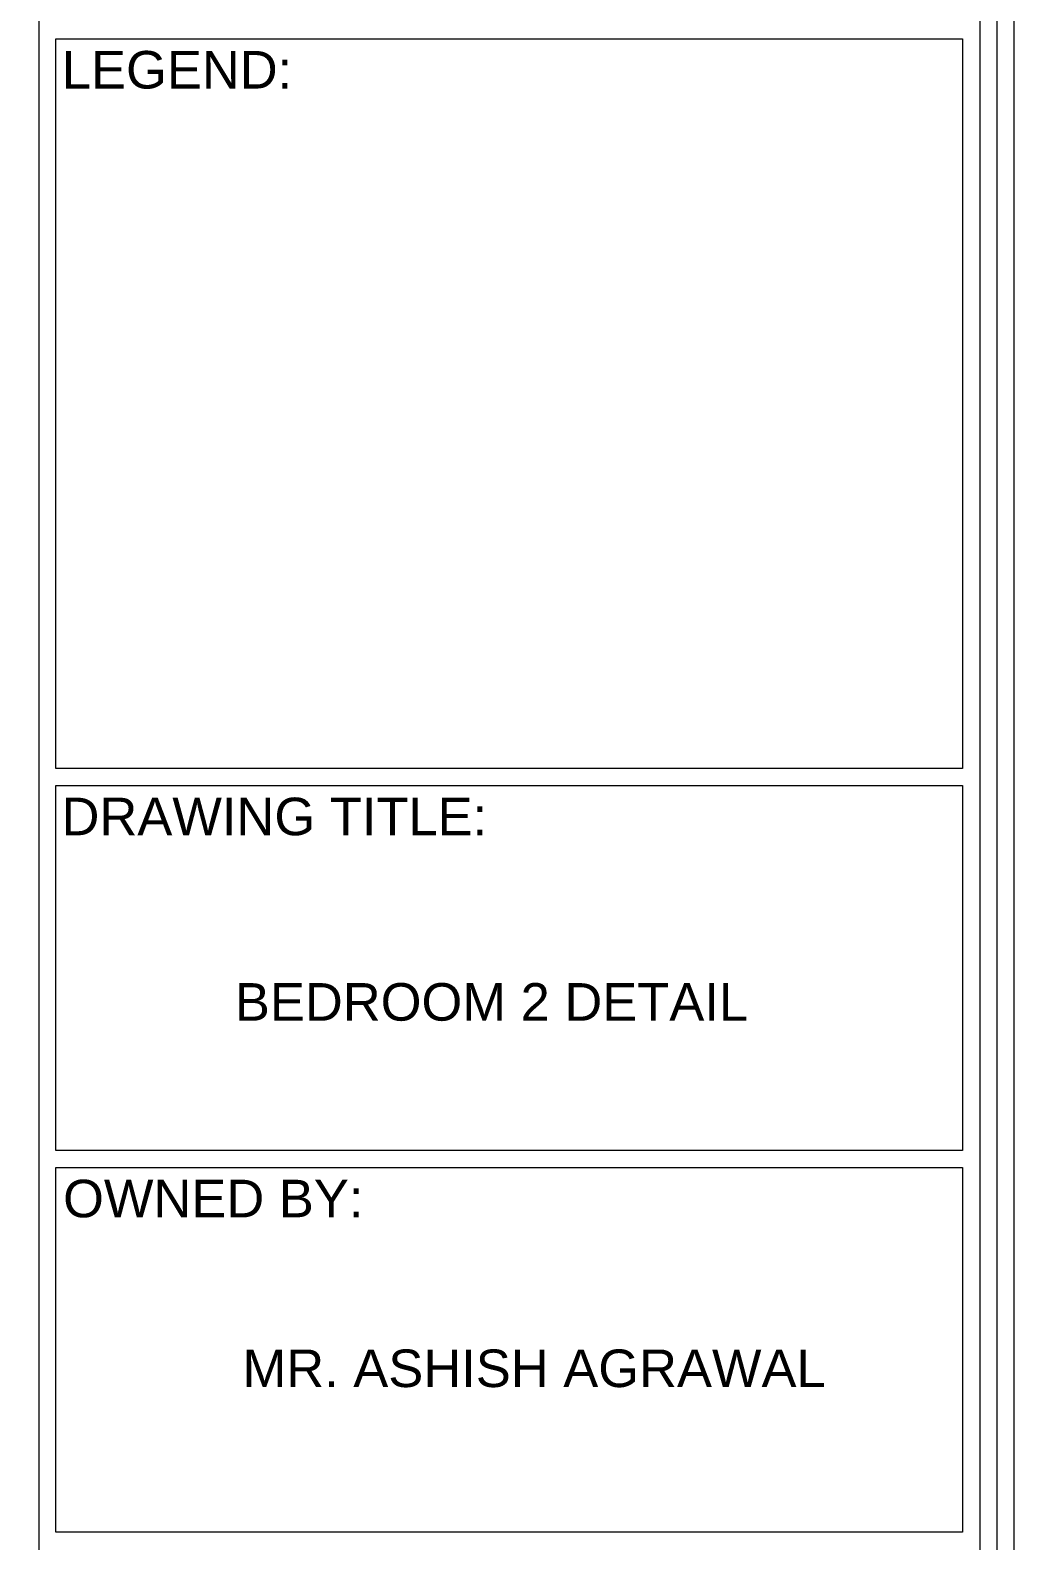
# Model space of a CAD drawing. Header units: inches. Extents: x 213 to 17763, y -4830 to 1802.
# Drawn here: x 7125 to 7344.7, y 890.1 to 1227.8 of the extents above; entities that cross this region are included whole.
import ezdxf

# ---------------------------------------------------------------- set-up
doc = ezdxf.new("R2010")
doc.units = ezdxf.units.IN
doc.header["$MEASUREMENT"] = 0
for name, color, linetype in [('PDF2_0', 7, 'Continuous'), ('PDF2_MK. HATCH', 7, 'Continuous'), ('PDF2_Text', 1, 'Continuous')]:
    doc.layers.add(name, color=color, linetype=linetype)
doc.styles.add('PDF Arial', font='arial.ttf')

msp = doc.modelspace()

# ---------------------------------------------------------------- linework, layer by layer
at = {"layer": 'PDF2_0', "lineweight": 5}
msp.add_lwpolyline([(7115.82, 520.91), (6085.57, 520.91), (6085.57, 1413.74), (7344.75, 1413.74), (7344.75, 749.84, -0.414214)], format="xyb", close=True, dxfattribs=at)
for points in [[(7115.82, 524.69), (6089.35, 524.69), (6089.35, 1409.95), (7340.96, 1409.95), (7340.96, 749.84, -0.414214), (7115.82, 524.69)], [(7115.82, 528.51), (6093.17, 528.51), (6093.17, 1406.14), (7337.14, 1406.14), (7337.14, 749.84, -0.414214), (7115.82, 528.51)]]:
    msp.add_lwpolyline(points, format="xyb", dxfattribs=at)
for points in [[(7130.71, 1225.92), (7333.33, 1225.92), (7333.33, 1062.76), (7130.71, 1062.76)], [(7130.71, 1058.94), (7333.33, 1058.94), (7333.33, 977.36), (7130.71, 977.36)], [(7130.71, 973.54), (7333.33, 973.54), (7333.33, 891.96), (7130.71, 891.96)]]:
    msp.add_lwpolyline(points, close=True, dxfattribs=at)
at = {"layer": 'PDF2_MK. HATCH', "lineweight": 5}
msp.add_lwpolyline([(7126.89, 1406.14), (7126.89, 528.8)], dxfattribs=at)

# ---------------------------------------------------------------- texts
at = {"layer": 'PDF2_Text', "color": 7, "lineweight": 5, "attachment_point": 7, "style": 'PDF Arial'}
for s, insert, char_height in [('LEGEND:', (7132.05, 1214.67), 8.395), ('DRAWING TITLE:', (7131.98, 1047.7), 8.3947), ('BEDROOM 2 DETAIL ', (7170.71, 1006.24), 8.3947), ('OWNED BY:', (7132.33, 962.27), 8.395), ('MR. ASHISH AGRAWAL', (7172.42, 924.31), 8.3947)]:
    msp.add_mtext(s, dxfattribs=dict(at, insert=insert, char_height=char_height))

doc.saveas('drawing.dxf')
